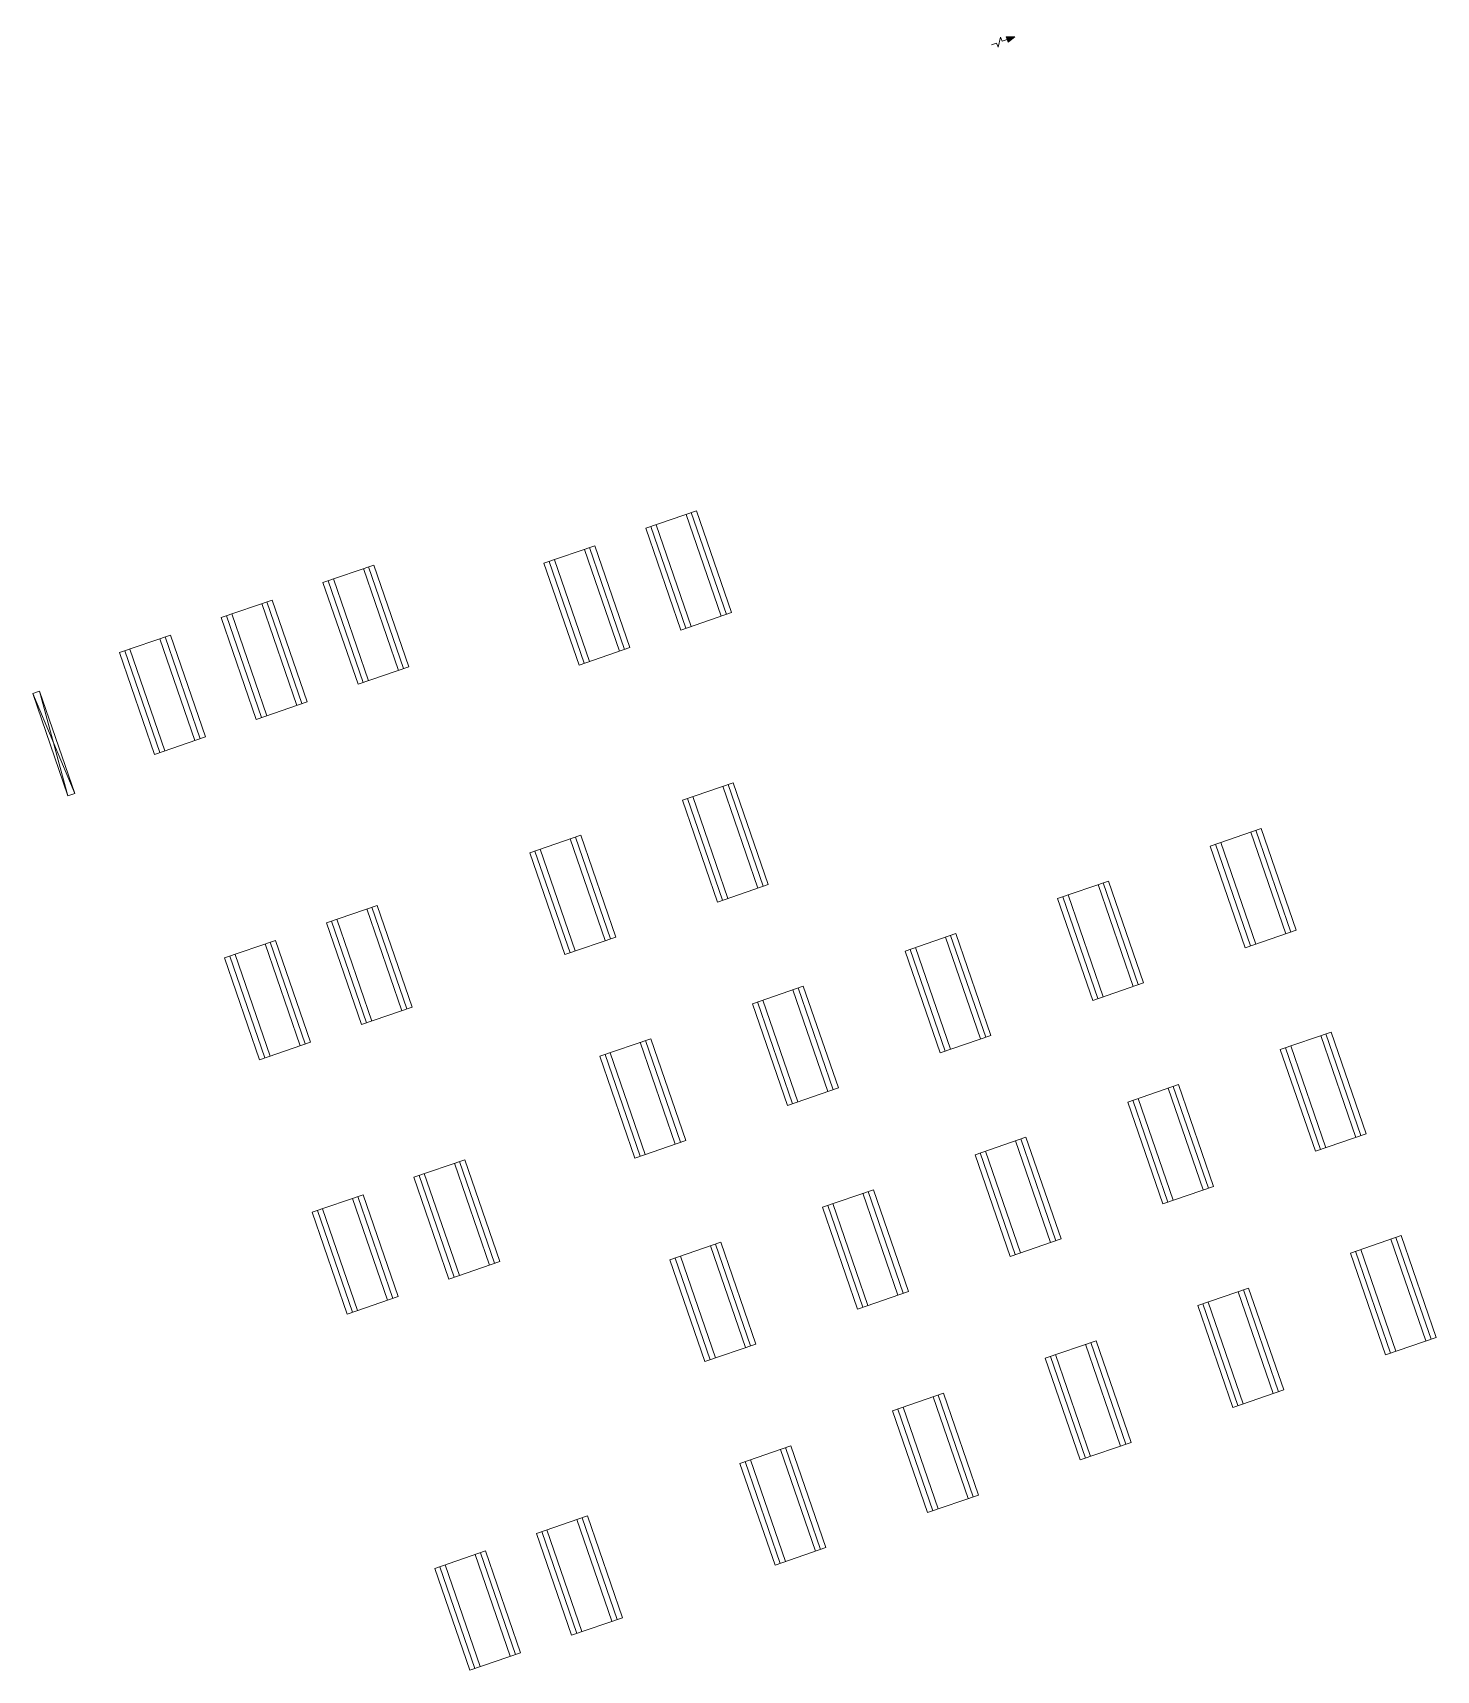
# Model space of a CAD drawing. Extents: x 760773 to 1075934, y 719259 to 1013331.
# Drawn here: x 1023568 to 1039221, y 903955 to 922211 of the extents above; entities that cross this region are included whole.
import ezdxf

# ---------------------------------------------------------------- set-up
doc = ezdxf.new("R2010")
doc.units = 0
doc.header["$MEASUREMENT"] = 0
doc.layers.add('63', color=7, linetype='Continuous')
for name, color, linetype, lineweight in [('72471 FF-FUR', 9, 'Continuous', 30), ('AC-AIR FLOW', 7, 'Continuous', 0), ('AC-DIFF-HL', 7, 'Continuous', 0)]:
    doc.layers.add(name, color=color, linetype=linetype, lineweight=lineweight)

# ---------------------------------------------------------------- blocks, each defined once
blk = doc.blocks.new('MVAC12')
at = {"layer": 'AC-AIR FLOW', "color": 7, "linetype": 'Continuous', "lineweight": 13}
for p, q in [((-0.671, -0.15), (-0.471, 0.15)), ((-0.471, 0), (-0.471, 0.15)), ((-0.28, 0.1), (-0.28, -0.1)), ((0, 0), (-0.28, 0.1)), ((-0.671, 0), (-0.859, 0)), ((-0.671, -0.15), (-0.671, 0)), ((0, 0), (-0.471, 0)), ((-0.28, -0.1), (0, 0))]:
    blk.add_line(p, q, dxfattribs=at)
at = {"layer": 'AC-AIR FLOW', "color": 7, "linetype": 'Continuous', "lineweight": 13, "extrusion": (0, 0, -1)}
blk.add_solid([(0.28, 0.1), (0.28, -0.1), (0, 0)], dxfattribs=at)
blk = doc.blocks.new('A$C6F0165EE')
at = {"layer": 'AC-DIFF-HL', "color": 4, "linetype": 'Continuous', "lineweight": 13}
for p, q in [((27729, 0), (27729, -1200)), ((27790, 0), (27790, -1200)), ((28144, 0), (28144, -1200)), ((28206, 0), (28206, -1200)), ((29529, 0), (29529, -1200)), ((29590, 0), (29590, -1200)), ((29944, 0), (29944, -1200)), ((30006, 0), (30006, -1200)), ((31329, 0), (31329, -1200)), ((31390, 0), (31390, -1200)), ((31744, 0), (31744, -1200)), ((31806, 0), (31806, -1200)), ((33129, 0), (33129, -1200)), ((33190, 0), (33190, -1200)), ((33544, 0), (33544, -1200)), ((33606, 0), (33606, -1200)), ((34929, 0), (34929, -1200)), ((34990, 0), (34990, -1200)), ((35344, 0), (35344, -1200)), ((35406, 0), (35406, -1200)), ((37329, 0), (37329, -1200)), ((37390, 0), (37390, -1200)), ((37744, 0), (37744, -1200)), ((37806, 0), (37806, -1200)), ((38529, 0), (38529, -1200)), ((38590, 0), (38590, -1200)), ((38944, 0), (38944, -1200)), ((39006, 0), (39006, -1200)), ((27729, -2400), (27729, -3600)), ((27790, -2400), (27790, -3600)), ((28144, -2400), (28144, -3600)), ((28206, -2400), (28206, -3600)), ((29529, -2400), (29529, -3600)), ((29590, -2400), (29590, -3600)), ((29944, -2400), (29944, -3600)), ((30006, -2400), (30006, -3600)), ((31329, -2400), (31329, -3600)), ((31390, -2400), (31390, -3600)), ((31744, -2400), (31744, -3600)), ((31806, -2400), (31806, -3600)), ((33129, -2400), (33129, -3600)), ((33190, -2400), (33190, -3600)), ((33544, -2400), (33544, -3600)), ((33606, -2400), (33606, -3600)), ((34929, -2400), (34929, -3600)), ((34990, -2400), (34990, -3600)), ((35344, -2400), (35344, -3600)), ((35406, -2400), (35406, -3600)), ((37329, -4200), (37329, -5400)), ((37390, -4200), (37390, -5400)), ((37744, -4200), (37744, -5400)), ((37806, -4200), (37806, -5400)), ((38529, -4200), (38529, -5400)), ((38590, -4200), (38590, -5400)), ((38944, -4200), (38944, -5400)), ((39006, -4200), (39006, -5400)), ((27729, -4800), (27729, -6000)), ((27790, -4800), (27790, -6000)), ((28144, -4800), (28144, -6000)), ((28206, -4800), (28206, -6000)), ((29529, -4800), (29529, -6000)), ((29590, -4800), (29590, -6000)), ((29944, -4800), (29944, -6000)), ((30006, -4800), (30006, -6000)), ((31329, -4800), (31329, -6000)), ((31390, -4800), (31390, -6000)), ((31744, -4800), (31744, -6000)), ((31806, -4800), (31806, -6000)), ((33129, -4800), (33129, -6000)), ((33190, -4800), (33190, -6000)), ((33544, -4800), (33544, -6000)), ((33606, -4800), (33606, -6000)), ((34929, -4800), (34929, -6000)), ((34990, -4800), (34990, -6000)), ((35344, -4800), (35344, -6000)), ((35406, -4800), (35406, -6000)), ((33129, -7199), (33129, -8399)), ((33190, -7199), (33190, -8399)), ((33544, -7199), (33544, -8399)), ((33606, -7199), (33606, -8399)), ((34929, -7199), (34929, -8399)), ((34990, -7199), (34990, -8399)), ((35344, -7199), (35344, -8399)), ((35406, -7199), (35406, -8399)), ((37329, -7199), (37329, -8399)), ((37390, -7199), (37390, -8399)), ((37744, -7199), (37744, -8399)), ((37806, -7199), (37806, -8399)), ((38529, -7199), (38529, -8399)), ((38590, -7199), (38590, -8399)), ((38944, -7199), (38944, -8399)), ((39006, -7199), (39006, -8399)), ((32529, -10199), (32529, -11399)), ((32590, -10199), (32590, -11399)), ((32944, -10199), (32944, -11399)), ((33006, -10199), (33006, -11399)), ((33729, -10199), (33729, -11399)), ((33790, -10199), (33790, -11399)), ((34144, -10199), (34144, -11399)), ((34206, -10199), (34206, -11399)), ((40050, -10678), (40130, -11884)), ((40131, -10678), (40050, -11884)), ((36129, -10799), (36129, -11999)), ((36190, -10799), (36190, -11999)), ((36544, -10799), (36544, -11999)), ((36606, -10799), (36606, -11999)), ((37329, -10799), (37329, -11999)), ((37390, -10799), (37390, -11999)), ((37744, -10799), (37744, -11999)), ((37806, -10799), (37806, -11999)), ((38529, -10799), (38529, -11999)), ((38590, -10799), (38590, -11999)), ((38944, -10799), (38944, -11999)), ((39006, -10799), (39006, -11999))]:
    blk.add_line(p, q, dxfattribs=at)
for points in [[(28267, 0), (28267, -1200), (27667, -1200), (27667, 0), (28267, 0)], [(30067, 0), (30067, -1200), (29467, -1200), (29467, 0), (30067, 0)], [(31867, 0), (31867, -1200), (31267, -1200), (31267, 0), (31867, 0)], [(33667, 0), (33667, -1200), (33067, -1200), (33067, 0), (33667, 0)], [(35467, 0), (35467, -1200), (34867, -1200), (34867, 0), (35467, 0)], [(37867, 0), (37867, -1200), (37267, -1200), (37267, 0), (37867, 0)], [(39067, 0), (39067, -1200), (38467, -1200), (38467, 0), (39067, 0)], [(28267, -2400), (28267, -3600), (27667, -3600), (27667, -2400), (28267, -2400)], [(30067, -2400), (30067, -3600), (29467, -3600), (29467, -2400), (30067, -2400)], [(31867, -2400), (31867, -3600), (31267, -3600), (31267, -2400), (31867, -2400)], [(33667, -2400), (33667, -3600), (33067, -3600), (33067, -2400), (33667, -2400)], [(35467, -2400), (35467, -3600), (34867, -3600), (34867, -2400), (35467, -2400)], [(37867, -4200), (37867, -5400), (37267, -5400), (37267, -4200), (37867, -4200)], [(39067, -4200), (39067, -5400), (38467, -5400), (38467, -4200), (39067, -4200)], [(28267, -4800), (28267, -6000), (27667, -6000), (27667, -4800), (28267, -4800)], [(30067, -4800), (30067, -6000), (29467, -6000), (29467, -4800), (30067, -4800)], [(31867, -4800), (31867, -6000), (31267, -6000), (31267, -4800), (31867, -4800)], [(33667, -4800), (33667, -6000), (33067, -6000), (33067, -4800), (33667, -4800)], [(35467, -4800), (35467, -6000), (34867, -6000), (34867, -4800), (35467, -4800)], [(33667, -7199), (33667, -8399), (33067, -8399), (33067, -7199), (33667, -7199)], [(35467, -7199), (35467, -8399), (34867, -8399), (34867, -7199), (35467, -7199)], [(37867, -7199), (37867, -8399), (37267, -8399), (37267, -7199), (37867, -7199)], [(39067, -7199), (39067, -8399), (38467, -8399), (38467, -7199), (39067, -7199)], [(33067, -10199), (33067, -11399), (32467, -11399), (32467, -10199), (33067, -10199)], [(34267, -10199), (34267, -11399), (33667, -11399), (33667, -10199), (34267, -10199)], [(36667, -10799), (36667, -11999), (36067, -11999), (36067, -10799), (36667, -10799)], [(37867, -10799), (37867, -11999), (37267, -11999), (37267, -10799), (37867, -10799)], [(39067, -10799), (39067, -11999), (38467, -11999), (38467, -10799), (39067, -10799)]]:
    blk.add_lwpolyline(points, dxfattribs=at)
at = {"layer": 'AC-DIFF-HL', "color": 4, "linetype": 'Continuous', "lineweight": 13, "flags": 128}
blk.add_lwpolyline([(40050, -10678), (40050, -11884), (40130, -11884), (40131, -10678), (40050, -10678)], close=True, dxfattribs=at)
at = {"layer": 'AC-AIR FLOW', "color": 7, "linetype": 'Continuous', "lineweight": 13, "xscale": 321.7548441687586, "yscale": 321.7548441687586, "zscale": 321.7548441687586, "rotation": 179.971645563186}
blk.add_blockref('MVAC12', (27390, -15239), dxfattribs=at)
blk = doc.blocks.new('A$C6FAA49B3')
at = {"layer": '63', "rotation": 89.99999999999999}
blk.add_blockref('A$C6F0165EE', (0, 0), dxfattribs=at)

msp = doc.modelspace()

# ---------------------------------------------------------------- block references
at = {"layer": '72471 FF-FUR', "lineweight": 0, "rotation": 109.0000000025343}
msp.add_blockref('A$C6FAA49B3', (1065380.53695, 916674.48991), dxfattribs=at)

doc.saveas('drawing.dxf')
